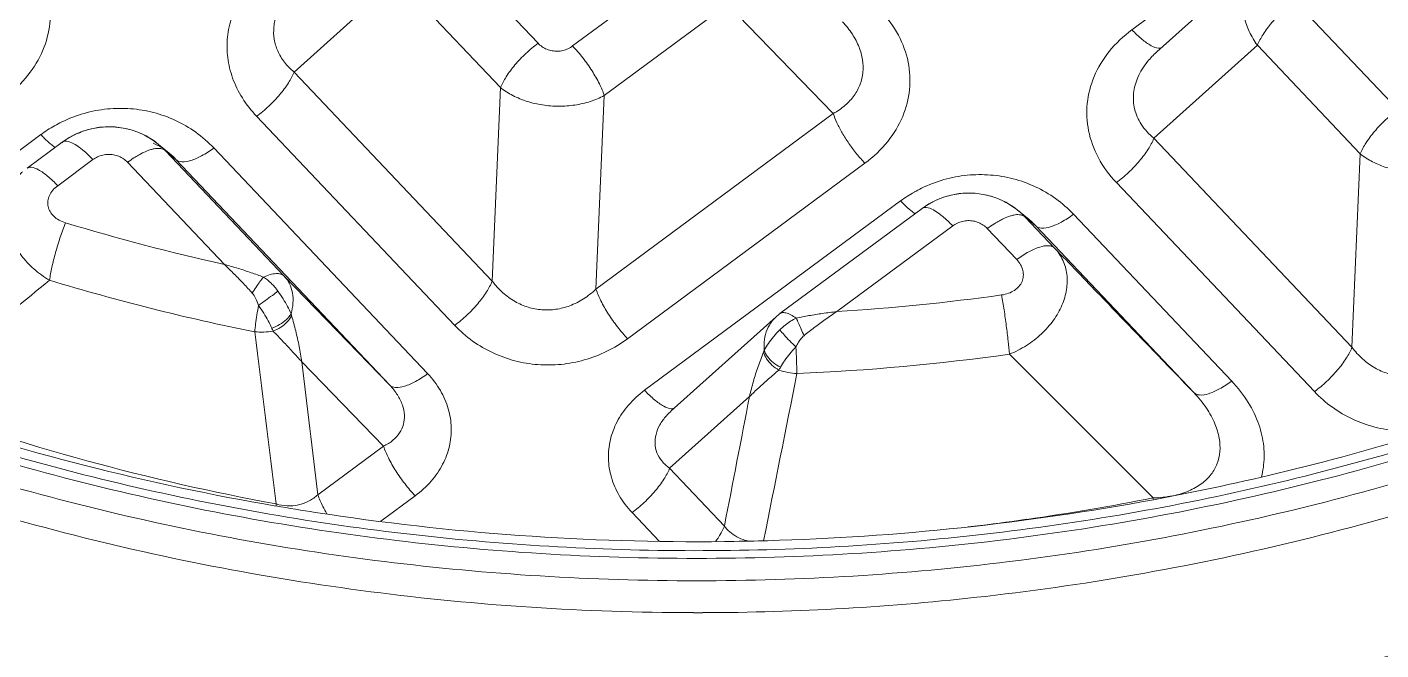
# Model space of a CAD drawing. Header units: millimetres. Extents: x 5536 to 6151, y 463 to 893.
# Drawn here: x 6047.52 to 6073.58, y 797.57 to 809.56 of the extents above; entities that cross this region are included whole.
import ezdxf

# ---------------------------------------------------------------- set-up
doc = ezdxf.new("R2010")
doc.units = ezdxf.units.MM
doc.header["$LTSCALE"] = 0.2
doc.layers.get('0').update_dxf_attribs({"lineweight": 18})

msp = doc.modelspace()

# ---------------------------------------------------------------- linework, layer by layer
for p, q in [((6068.785, 809.511), (6073.351, 812.889)), ((6057.353, 809.251), (6055.372, 811.341)), ((6060.391, 810.954), (6058.019, 809.199)), ((6069.262, 809.084), (6071.283, 810.899)), ((6054.65, 810.488), (6052.658, 808.698)), ((6056.631, 808.398), (6054.65, 810.488)), ((6061, 809.999), (6058.628, 808.243)), ((6061, 809.999), (6063.034, 807.898)), ((6073.903, 807.974), (6071.922, 810.065)), ((6071.2, 809.212), (6069.208, 807.422)), ((6073.18, 807.121), (6071.2, 809.212)), ((6052.658, 808.698), (6056.47, 804.673)), ((6056.47, 804.673), (6056.631, 808.398)), ((6058.628, 808.243), (6058.468, 804.519)), ((6058.468, 804.519), (6063.034, 807.898)), ((6055.748, 803.82), (6051.935, 807.845)), ((6047.782, 807.492), (6044.137, 804.795)), ((6050.017, 807.329), (6049.938, 807.386)), ((6073.02, 803.397), (6069.208, 807.422)), ((6048.195, 807.347), (6047.517, 806.845)), ((6050.254, 807.134), (6050.049, 807.303)), ((6050.18, 807.181), (6052.464, 804.77)), ((6050.247, 807.126), (6050.382, 807.014)), ((6055.227, 802.89), (6051.111, 807.235)), ((6073.18, 807.121), (6073.02, 803.397)), ((6048.107, 806.509), (6048.785, 807.011)), ((6049.451, 806.96), (6051.314, 804.993)), ((6054.498, 802.67), (6050.382, 807.014)), ((6059.077, 803.563), (6063.644, 806.942)), ((6072.298, 802.544), (6068.485, 806.569)), ((6059.402, 802.569), (6064.332, 806.216)), ((6064.745, 806.07), (6062.01, 804.047)), ((6066.567, 806.053), (6066.488, 806.11)), ((6066.804, 805.857), (6066.599, 806.027)), ((6066.73, 805.905), (6067.296, 805.307)), ((6066.797, 805.85), (6066.932, 805.738)), ((6067.661, 805.959), (6070.705, 802.746)), ((6063.103, 804.084), (6065.335, 805.735)), ((6066.001, 805.684), (6066.567, 805.086)), ((6066.932, 805.738), (6069.975, 802.525)), ((6052.464, 804.77), (6054.498, 802.67)), ((6059.918, 802.173), (6061.937, 803.987)), ((6069.194, 800.497), (6066.425, 803.264)), ((6052.807, 803.116), (6054.378, 801.493)), ((6061.424, 802.451), (6059.885, 801.068)), ((6053.115, 800.559), (6054.378, 801.493)), ((6060.939, 799.955), (6059.885, 801.068)), ((6054.328, 800.05), (6054.987, 800.537)), ((6059.688, 799.661), (6059.163, 800.215)), ((6061.769, 799.673), (6061.692, 799.671))]:
    msp.add_line(p, q)
for points in [[(6049.938, 807.386), (6049.807, 807.466), (6049.668, 807.531), (6049.523, 807.582), (6049.373, 807.619), (6049.22, 807.639), (6049.065, 807.644), (6048.911, 807.633), (6048.758, 807.606), (6048.609, 807.563), (6048.464, 807.506), (6048.327, 807.434), (6048.195, 807.347)], [(6066.488, 806.11), (6066.357, 806.189), (6066.218, 806.255), (6066.073, 806.306), (6065.923, 806.342), (6065.77, 806.363), (6065.615, 806.367), (6065.46, 806.356), (6065.308, 806.329), (6065.159, 806.287), (6065.014, 806.229), (6064.877, 806.157), (6064.745, 806.07)]]:
    msp.add_lwpolyline(points)
for centre, radius, start, end in [((6049.322, 805.408), 2.591, 119.5176, 122.9779), ((6049.316, 805.418), 2.579, 122.9764, 126.4908), ((6049.75, 809.353), 2.708, 223.3973, 225.3913), ((6049.098, 806.128), 1.515, 123.2007, 127.1755), ((6049.102, 806.123), 1.522, 115.2953, 123.2049), ((6048.811, 808.32), 1.311, 233.9262, 235.0047), ((6049.333, 806.011), 1.453, 58.0532, 65.1772), ((6049.104, 806.158), 1.484, 47.5855, 52.0616), ((6049.111, 806.165), 1.475, 43.5431, 47.588), ((6049.357, 806.046), 1.41, 43.3752, 50.4825), ((6050.601, 805.442), 1.904, 121.8578, 122.6515), ((6065.872, 804.133), 2.59, 119.4982, 122.9674), ((6065.864, 804.144), 2.577, 122.966, 126.4942), ((6066.3, 808.077), 2.708, 223.3974, 225.3914), ((6065.648, 804.851), 1.515, 123.2007, 127.1755), ((6065.652, 804.846), 1.522, 115.2953, 123.2049), ((6065.654, 804.882), 1.484, 47.5855, 52.0616), ((6065.661, 804.888), 1.475, 43.5431, 47.588), ((6065.902, 804.764), 1.418, 47.0817, 50.4684), ((6060.227, 845.261), 41.242, 253.1254, 257.5197), ((6067.151, 804.166), 1.904, 121.8578, 122.6515), ((6065.912, 804.775), 1.403, 43.3653, 47.0837), ((6648.044, 68.701), 949.627, 129.192434, 129.414649), ((6060.243, 845.226), 42.361, 253.1284, 258.6395), ((6060.438, 846.321), 42.321, 273.6107, 277.9298), ((6062.605, 803.243), 1, 126.498, 131.9423), ((6919.797, 910.751), 874.476, 187.031978, 187.250838), ((6024.469, 801.816), 37.882, 1.6253, 2.4039), ((6060.437, 846.262), 43.413, 272.5076, 277.9289), ((6876.031, 901.229), 829.05, 186.796558, 186.974558), ((6062.446, 804.364), 1.478, 251.9558, 265.7461), ((5143.166, 984.29), 936.898, 348.635405, 348.836021), ((5185.447, 971.343), 892.11, 348.923751, 349.087043), ((6060.191, 846.507), 46.834, 251.1275, 260.3092), ((6060.213, 843.405), 43.743, 249.7871, 259.5974), ((6060.351, 847.298), 47.64, 260.2797, 261.1966), ((6048.087, 800.745), 4.243, 354.6628, 355.0712), ((6060.426, 847.679), 48.024, 271.6024, 280.5276), ((6060.498, 844.341), 44.698, 278.057, 281.2178), ((6073.574, 800.953), 4.404, 185.94, 186.2794), ((6060.402, 847.638), 47.984, 261.1995, 270.6448), ((6060.475, 844.499), 44.857, 277.8464, 278.0589), ((6060.468, 844.547), 44.906, 276.5987, 277.8462), ((6060.413, 847.892), 48.237, 270.6282, 271.5198), ((6060.417, 847.473), 49.186, 269.9143, 270.1276)]:
    msp.add_arc(centre, radius, start, end)
for points, knots in [([(6007.873, 841.483), (6007.675, 839.536), (6007.567, 835.605), (6008.276, 829.741), (6009.844, 824.01), (6012.244, 818.514), (6015.433, 813.345), (6019.355, 808.591), (6023.942, 804.332), (6029.117, 800.641), (6034.79, 797.578), (6040.866, 795.194), (6047.241, 793.529), (6053.808, 792.611), (6060.456, 792.455), (6067.073, 793.064), (6073.547, 794.426), (6077.718, 795.83), (6079.744, 796.65)], [0, 0, 0, 0, 13127.557086, 26271.787669, 39492.570786, 52844.310567, 66372.574552, 80107.448163, 94066.135326, 108247.986067, 122639.85449, 137213.198705, 151930.239714, 166743.337818, 181600.264062, 196445.8692, 211225.538733, 225889.094371, 225889.094371, 225889.094371, 225889.094371]), ([(6008.935, 834.441), (6009.05, 833.524), (6009.465, 830.947), (6010.612, 826.622), (6012.717, 821.52), (6015.684, 816.45), (6019.478, 811.643), (6024.035, 807.261), (6029.274, 803.427), (6035.082, 800.248), (6041.328, 797.798), (6047.887, 796.125), (6054.643, 795.255), (6061.473, 795.206), (6068.243, 795.976), (6072.655, 797.03), (6074.809, 797.687)], [0, 0, 0, 0, 6449.194997, 18202.704763, 31140.65271, 44851.238716, 59064.142531, 73742.2509, 88840.293917, 104242.039161, 119823.080497, 135540.806701, 151367.170835, 167243.23423, 183095.799595, 198810.42317, 198810.42317, 198810.42317, 198810.42317]), ([(6009.076, 834.46), (6009.324, 832.446), (6010.141, 828.432), (6012.287, 822.644), (6015.315, 817.176), (6019.164, 812.135), (6023.76, 807.615), (6029.014, 803.7), (6034.826, 800.462), (6041.086, 797.962), (6047.676, 796.246), (6054.471, 795.345), (6061.345, 795.277), (6068.017, 796.025), (6072.322, 797.034), (6074.358, 797.638)], [0, 0, 0, 0, 13318.111137, 26751.914543, 40357.154746, 54174.443117, 68227.584312, 82520.931532, 97041.802749, 111760.749273, 126634.621657, 141610.450302, 156628.202443, 171625.488965, 185564.625875, 185564.625875, 185564.625875, 185564.625875]), ([(6028.094, 812.497), (6029.17, 811.401), (6031.635, 809.168), (6035.833, 806.2), (6040.628, 803.636), (6045.76, 801.648), (6051.141, 800.267), (6056.681, 799.517), (6062.285, 799.41), (6067.86, 799.948), (6073.311, 801.121), (6078.546, 802.911), (6083.285, 805.196), (6086.169, 807.023), (6087.458, 807.945)], [0, 0, 0, 0, 12316.050864, 26615.078206, 41124.800192, 55816.492586, 70651.099098, 85580.876241, 100552.690888, 115510.989655, 130400.899667, 145171.5793, 159779.153451, 172494.338773, 172494.338773, 172494.338773, 172494.338773]), ([(6028.727, 811.645), (6029.169, 811.219), (6031.015, 809.517), (6034.554, 806.814), (6039.585, 803.943), (6045.018, 801.717), (6050.747, 800.177), (6056.664, 799.354), (6062.654, 799.262), (6068.604, 799.902), (6074.399, 801.264), (6079.928, 803.321), (6084.281, 805.611), (6086.734, 807.236), (6087.549, 807.818)], [0, 0, 0, 0, 4992.500876, 20402.393809, 36060.828706, 51936.685486, 67984.818914, 84147.053395, 100358.029473, 116549.232555, 132653.098312, 148609.220186, 164365.891313, 172505.094406, 172505.094406, 172505.094406, 172505.094406]), ([(6028.465, 811.33), (6028.918, 810.892), (6030.786, 809.169), (6034.36, 806.44), (6039.429, 803.547), (6044.903, 801.304), (6050.675, 799.753), (6056.636, 798.923), (6062.672, 798.83), (6068.666, 799.475), (6074.504, 800.847), (6080.075, 802.92), (6084.222, 805.101), (6086.482, 806.569), (6087.092, 806.987)], [0, 0, 0, 0, 5144.388807, 20742.619149, 36592.424725, 52662.307377, 68906.573236, 85266.336849, 101675.441154, 118064.535333, 134365.230113, 150516.381154, 166465.649821, 172504.429407, 172504.429407, 172504.429407, 172504.429407]), ([(6047.393, 811.16), (6047.529, 811.017), (6047.758, 810.706), (6047.953, 810.176), (6047.981, 809.63), (6047.842, 809.099), (6047.544, 808.608), (6047.256, 808.339), (6047.094, 808.218)], [0, 0, 0, 0, 15853.317702, 30618.470222, 44791.329683, 59074.447109, 74118.684552, 90362.78577, 90362.78577, 90362.78577, 90362.78577]), ([(6052.235, 810.787), (6052.112, 810.696), (6051.887, 810.497), (6051.623, 810.147), (6051.447, 809.769), (6051.36, 809.373), (6051.365, 808.97), (6051.462, 808.569), (6051.652, 808.184), (6051.833, 807.953), (6051.935, 807.845)], [0, 0, 0, 0, 16031.016207, 31206.451757, 45547.303776, 59447.389622, 73272.241006, 87397.506706, 102247.413129, 117883.758226, 117883.758226, 117883.758226, 117883.758226]), ([(6071.2, 809.212), (6071.14, 809.294), (6071.037, 809.468), (6070.938, 809.748), (6070.901, 810.034), (6070.928, 810.312), (6071.02, 810.572), (6071.148, 810.766), (6071.245, 810.865), (6071.282, 810.898)], [0, 0, 0, 0, 17303.253723, 34041.041093, 50196.800541, 65861.220345, 81215.936182, 96504.064426, 104890.823835, 104890.823835, 104890.823835, 104890.823835]), ([(6052.679, 810.329), (6052.655, 810.306), (6052.565, 810.216), (6052.432, 810.046), (6052.314, 809.81), (6052.258, 809.569), (6052.263, 809.328), (6052.333, 809.095), (6052.465, 808.878), (6052.588, 808.755), (6052.658, 808.698)], [0, 0, 0, 0, 6277.90634, 24096.864799, 40390.798358, 55648.095432, 70404.305535, 85285.38674, 101008.981522, 117907.149687, 117907.149687, 117907.149687, 117907.149687]), ([(6071.922, 810.065), (6071.841, 810.005), (6071.684, 809.874), (6071.478, 809.658), (6071.312, 809.438), (6071.229, 809.286), (6071.2, 809.212)], [0, 0, 0, 0, 17051.066694, 34169.208303, 49951.540996, 63189.016646, 63189.016646, 63189.016646, 63189.016646]), ([(6063.943, 809.884), (6064.079, 809.741), (6064.308, 809.43), (6064.503, 808.901), (6064.531, 808.356), (6064.393, 807.824), (6064.095, 807.333), (6063.807, 807.063), (6063.644, 806.942)], [0, 0, 0, 0, 15882.523243, 30677.1104, 44887.339992, 59201.335656, 74263.725021, 90632.034335, 90632.034335, 90632.034335, 90632.034335]), ([(6063.034, 807.898), (6063.116, 807.943), (6063.265, 808.045), (6063.443, 808.237), (6063.561, 808.456), (6063.616, 808.692), (6063.608, 808.938), (6063.538, 809.19), (6063.406, 809.438), (6063.284, 809.59), (6063.214, 809.663)], [0, 0, 0, 0, 15756.178534, 30318.312212, 43943.523348, 57266.110969, 70871.992108, 85295.084249, 101037.158215, 118144.325627, 118144.325627, 118144.325627, 118144.325627]), ([(6068.485, 806.569), (6068.35, 806.712), (6068.121, 807.023), (6067.926, 807.552), (6067.898, 808.098), (6068.036, 808.63), (6068.335, 809.12), (6068.622, 809.39), (6068.785, 809.511)], [0, 0, 0, 0, 15889.375029, 30723.22625, 44928.854078, 59282.999841, 74378.386347, 90698.023286, 90698.023286, 90698.023286, 90698.023286]), ([(6068.785, 809.511), (6068.846, 809.446), (6068.963, 809.333), (6069.132, 809.212), (6069.264, 809.15), (6069.334, 809.158), (6069.352, 809.165)], [0, 0, 0, 0, 24652.294168, 44334.858109, 57965.000955, 63164.775842, 63164.775842, 63164.775842, 63164.775842]), ([(6018.941, 809.253), (6020.355, 807.705), (6023.426, 804.772), (6028.602, 800.98), (6034.303, 797.823), (6040.423, 795.357), (6046.858, 793.625), (6053.497, 792.656), (6060.223, 792.466), (6066.922, 793.059), (6073.477, 794.424), (6077.699, 795.842), (6079.75, 796.672)], [0, 0, 0, 0, 13825.342749, 27910.055619, 42207.925567, 56692.104002, 71324.014152, 86056.17737, 100835.163083, 115604.791925, 130309.443853, 144897.314622, 144897.314622, 144897.314622, 144897.314622]), ([(6029.899, 809.377), (6030.392, 808.946), (6032.416, 807.257), (6036.267, 804.615), (6041.68, 801.899), (6047.481, 799.892), (6053.541, 798.638), (6057.875, 798.305), (6060.144, 798.288), (6060.344, 798.288)], [0, 0, 0, 0, 6188.738762, 24926.914307, 44013.830216, 63297.241951, 82818.093426, 102387.170421, 104276.376935, 104276.376935, 104276.376935, 104276.376935]), ([(6057.353, 809.251), (6057.271, 809.19), (6057.115, 809.059), (6056.909, 808.843), (6056.743, 808.624), (6056.659, 808.471), (6056.631, 808.398)], [0, 0, 0, 0, 17008.921682, 34084.696129, 49827.887882, 63032.447577, 63032.447577, 63032.447577, 63032.447577]), ([(6058.019, 809.199), (6057.991, 809.178), (6057.93, 809.142), (6057.83, 809.108), (6057.726, 809.095), (6057.621, 809.103), (6057.521, 809.132), (6057.429, 809.181), (6057.376, 809.226), (6057.353, 809.251)], [0, 0, 0, 0, 15109.250588, 30196.214524, 45226.218013, 60188.687774, 75079.022388, 89902.436272, 104659.893681, 104659.893681, 104659.893681, 104659.893681]), ([(6058.019, 809.199), (6058.088, 809.126), (6058.219, 808.972), (6058.392, 808.727), (6058.532, 808.484), (6058.603, 808.321), (6058.628, 808.243)], [0, 0, 0, 0, 16626.577268, 33634.818669, 49553.003194, 63047.841816, 63047.841816, 63047.841816, 63047.841816]), ([(6069.262, 809.084), (6069.199, 809.027), (6069.057, 808.879), (6068.889, 808.614), (6068.801, 808.295), (6068.82, 807.976), (6068.955, 807.669), (6069.114, 807.499), (6069.208, 807.422)], [0, 0, 0, 0, 12064.701488, 28989.341586, 43982.503182, 58330.997895, 73481.494404, 90711.053026, 90711.053026, 90711.053026, 90711.053026]), ([(6074.609, 797.122), (6074.539, 797.101), (6072.308, 796.442), (6067.82, 795.418), (6061.055, 794.708), (6054.246, 794.805), (6047.515, 795.708), (6040.984, 797.402), (6034.769, 799.855), (6028.983, 803.025), (6024.754, 806.11), (6022.488, 808.113), (6021.858, 808.702)], [0, 0, 0, 0, 559.960264, 17969.262124, 35466.758491, 52984.761049, 70453.034801, 87805.45567, 104983.322273, 121938.444849, 138635.840684, 145295.540976, 145295.540976, 145295.540976, 145295.540976]), ([(6052.658, 808.698), (6052.629, 808.625), (6052.545, 808.472), (6052.379, 808.252), (6052.173, 808.037), (6052.017, 807.905), (6051.935, 807.845)], [0, 0, 0, 0, 13194.619195, 28925.959348, 45988.87902, 62984.996253, 62984.996253, 62984.996253, 62984.996253]), ([(6058.628, 808.243), (6058.542, 808.198), (6058.357, 808.122), (6058.061, 808.054), (6057.751, 808.031), (6057.441, 808.055), (6057.142, 808.124), (6056.868, 808.236), (6056.704, 808.34), (6056.631, 808.398)], [0, 0, 0, 0, 14527.071715, 29664.108007, 45143.618758, 60667.882079, 75936.66992, 90675.986092, 104662.19048, 104662.19048, 104662.19048, 104662.19048]), ([(6051.111, 807.235), (6051.006, 807.346), (6050.775, 807.548), (6050.38, 807.778), (6049.955, 807.93), (6049.511, 808.004), (6049.059, 807.999), (6048.609, 807.914), (6048.273, 807.785), (6048.091, 807.689), (6048.046, 807.663)], [0, 0, 0, 0, 16240.368338, 32351.941728, 48210.375555, 64012.518744, 79883.484395, 95940.948801, 112364.960467, 117862.560308, 117862.560308, 117862.560308, 117862.560308]), ([(6063.034, 807.898), (6063.054, 807.837), (6063.106, 807.71), (6063.208, 807.518), (6063.336, 807.319), (6063.433, 807.189), (6063.484, 807.125)], [0, 0, 0, 0, 13382.247105, 28920.583701, 45803.389582, 63107.434292, 63107.434292, 63107.434292, 63107.434292]), ([(6087.343, 808.109), (6085.908, 807.078), (6082.728, 805.085), (6077.502, 802.672), (6072.863, 801.224), (6070.056, 800.622), (6069.2, 800.463)], [0, 0, 0, 0, 16898.449894, 35796.521556, 54916.125941, 63244.262848, 63244.262848, 63244.262848, 63244.262848]), ([(6073.903, 807.974), (6073.821, 807.914), (6073.665, 807.783), (6073.459, 807.567), (6073.293, 807.347), (6073.209, 807.195), (6073.18, 807.121)], [0, 0, 0, 0, 17059.512837, 34186.077286, 49976.095416, 63219.930615, 63219.930615, 63219.930615, 63219.930615]), ([(6048.451, 807.498), (6048.546, 807.543), (6048.745, 807.613), (6049.057, 807.654), (6049.371, 807.63), (6049.672, 807.541), (6049.884, 807.427), (6049.993, 807.348), (6050.017, 807.329)], [0, 0, 0, 0, 17145.702926, 34243.221427, 51301.565466, 68335.874733, 85366.488026, 90405.36828, 90405.36828, 90405.36828, 90405.36828]), ([(6086.747, 802.042), (6084.837, 800.913), (6080.843, 798.887), (6074.497, 796.602), (6067.864, 795.089), (6061.065, 794.376), (6054.221, 794.474), (6047.456, 795.382), (6040.892, 797.085), (6034.646, 799.552), (6028.832, 802.738), (6024.978, 805.549), (6023.044, 807.209), (6022.762, 807.457)], [0, 0, 0, 0, 15505.336934, 31196.391283, 47025.328559, 62934.413348, 78862.083052, 94744.4602, 110521.412281, 126139.560724, 141555.0901, 156736.198592, 159364.692695, 159364.692695, 159364.692695, 159364.692695]), ([(6048.039, 807.26), (6048.018, 807.276), (6047.951, 807.327), (6047.889, 807.384), (6047.848, 807.425)], [0, 0, 0, 0, 11011.936006, 35493.021643, 35493.021643, 35493.021643, 35493.021643]), ([(6068.485, 806.569), (6068.567, 806.629), (6068.723, 806.76), (6068.929, 806.976), (6069.095, 807.196), (6069.179, 807.348), (6069.208, 807.422)], [0, 0, 0, 0, 17046.815435, 34160.49955, 49938.528817, 63172.24536, 63172.24536, 63172.24536, 63172.24536]), ([(6048.528, 807.243), (6048.491, 807.27), (6048.413, 807.322), (6048.303, 807.373), (6048.231, 807.363), (6048.211, 807.355)], [0, 0, 0, 0, 19416.554156, 40586.173614, 49600.07273, 49600.07273, 49600.07273, 49600.07273]), ([(6048.785, 807.011), (6048.724, 807.076), (6048.64, 807.157), (6048.549, 807.228), (6048.528, 807.243)], [0, 0, 0, 0, 27476.220479, 35497.16731, 35497.16731, 35497.16731, 35497.16731]), ([(6048.785, 807.011), (6048.813, 807.032), (6048.874, 807.068), (6048.974, 807.103), (6049.078, 807.116), (6049.183, 807.108), (6049.283, 807.079), (6049.375, 807.03), (6049.427, 806.985), (6049.451, 806.96)], [0, 0, 0, 0, 15088.500418, 30154.744791, 45164.106944, 60106.02813, 74975.913203, 89778.969476, 104516.159858, 104516.159858, 104516.159858, 104516.159858]), ([(6049.596, 807.059), (6049.625, 807.077), (6049.679, 807.109), (6049.734, 807.137), (6049.759, 807.148)], [0, 0, 0, 0, 19635.068369, 35504.179499, 35504.179499, 35504.179499, 35504.179499]), ([(6049.759, 807.148), (6049.804, 807.169), (6049.87, 807.196), (6049.939, 807.215), (6049.96, 807.219)], [0, 0, 0, 0, 24759.61991, 35505.094906, 35505.094906, 35505.094906, 35505.094906]), ([(6049.96, 807.219), (6049.995, 807.227), (6050.06, 807.233), (6050.125, 807.217), (6050.15, 807.204)], [0, 0, 0, 0, 19898.543803, 35506.204164, 35506.204164, 35506.204164, 35506.204164]), ([(6050.382, 807.014), (6050.41, 806.986), (6050.513, 806.954), (6050.686, 806.992), (6050.894, 807.086), (6051.037, 807.18), (6051.111, 807.235)], [0, 0, 0, 0, 9496.752129, 22986.934387, 41130.53416, 62972.709911, 62972.709911, 62972.709911, 62972.709911]), ([(6063.484, 807.125), (6063.51, 807.093), (6063.562, 807.031), (6063.616, 806.971), (6063.644, 806.942)], [0, 0, 0, 0, 18068.954352, 35590.237127, 35590.237127, 35590.237127, 35590.237127]), ([(6075.178, 806.967), (6075.092, 806.922), (6074.907, 806.845), (6074.611, 806.777), (6074.301, 806.755), (6073.991, 806.778), (6073.692, 806.848), (6073.418, 806.96), (6073.254, 807.063), (6073.18, 807.121)], [0, 0, 0, 0, 14570.055792, 29751.880992, 45277.193992, 60847.39198, 76161.358562, 90944.286824, 104971.874927, 104971.874927, 104971.874927, 104971.874927]), ([(6048.107, 806.509), (6048.045, 806.574), (6047.929, 806.687), (6047.758, 806.808), (6047.621, 806.873), (6047.539, 806.859), (6047.517, 806.844)], [0, 0, 0, 0, 23744.236683, 42701.801189, 55829.883113, 62941.887367, 62941.887367, 62941.887367, 62941.887367]), ([(6047.949, 804.688), (6047.842, 804.751), (6047.643, 804.895), (6047.396, 805.159), (6047.213, 805.455), (6047.105, 805.768), (6047.079, 806.081), (6047.137, 806.378), (6047.265, 806.613), (6047.38, 806.733), (6047.431, 806.777)], [0, 0, 0, 0, 17436.36216, 34452.135363, 50748.639834, 66165.844425, 80725.131361, 94633.576059, 108271.09532, 117833.615237, 117833.615237, 117833.615237, 117833.615237]), ([(6064.596, 806.388), (6064.641, 806.413), (6064.824, 806.509), (6065.16, 806.638), (6065.609, 806.723), (6066.061, 806.728), (6066.505, 806.654), (6066.931, 806.501), (6067.325, 806.271), (6067.556, 806.07), (6067.661, 805.959)], [0, 0, 0, 0, 5521.285641, 21986.552608, 38089.376907, 54005.747464, 69855.842045, 85763.082637, 101927.600172, 118203.229365, 118203.229365, 118203.229365, 118203.229365]), ([(6048.255, 805.795), (6048.212, 805.808), (6048.132, 805.841), (6048.03, 805.913), (6047.956, 806.004), (6047.916, 806.108), (6047.911, 806.218), (6047.944, 806.326), (6048.01, 806.427), (6048.072, 806.484), (6048.107, 806.509)], [0, 0, 0, 0, 16750.778814, 32205.917265, 46446.49547, 59871.922688, 73121.153919, 86889.701212, 101720.233639, 117850.64325, 117850.64325, 117850.64325, 117850.64325]), ([(6065.001, 806.222), (6065.096, 806.267), (6065.295, 806.336), (6065.607, 806.377), (6065.921, 806.353), (6066.222, 806.265), (6066.434, 806.151), (6066.543, 806.071), (6066.567, 806.053)], [0, 0, 0, 0, 17196.769296, 34345.210649, 51454.360858, 68539.404721, 85620.741597, 90674.629535, 90674.629535, 90674.629535, 90674.629535]), ([(6064.398, 806.148), (6064.439, 806.108), (6064.507, 806.045), (6064.581, 805.989), (6064.609, 805.97)], [0, 0, 0, 0, 22367.15564, 35598.471155, 35598.471155, 35598.471155, 35598.471155]), ([(6065.078, 805.967), (6065.041, 805.994), (6064.963, 806.046), (6064.853, 806.096), (6064.78, 806.087), (6064.761, 806.079)], [0, 0, 0, 0, 19473.757381, 40705.744757, 49746.199769, 49746.199769, 49746.199769, 49746.199769]), ([(6065.335, 805.735), (6065.273, 805.8), (6065.19, 805.881), (6065.099, 805.952), (6065.078, 805.967)], [0, 0, 0, 0, 27558.04368, 35602.876587, 35602.876587, 35602.876587, 35602.876587]), ([(6065.335, 805.735), (6065.363, 805.756), (6065.424, 805.792), (6065.524, 805.826), (6065.628, 805.84), (6065.733, 805.832), (6065.833, 805.803), (6065.925, 805.754), (6065.977, 805.709), (6066.001, 805.684)], [0, 0, 0, 0, 15133.207869, 30244.093736, 45297.928852, 60284.123173, 75198.067937, 90044.985898, 104825.842784, 104825.842784, 104825.842784, 104825.842784]), ([(6066.146, 805.783), (6066.175, 805.801), (6066.229, 805.832), (6066.284, 805.86), (6066.309, 805.872)], [0, 0, 0, 0, 19693.529723, 35609.889464, 35609.889464, 35609.889464, 35609.889464]), ([(6066.309, 805.872), (6066.354, 805.893), (6066.42, 805.92), (6066.489, 805.939), (6066.51, 805.943)], [0, 0, 0, 0, 24833.337072, 35610.804705, 35610.804705, 35610.804705, 35610.804705]), ([(6066.51, 805.943), (6066.545, 805.951), (6066.61, 805.957), (6066.675, 805.941), (6066.7, 805.927)], [0, 0, 0, 0, 19957.786153, 35611.913957, 35611.913957, 35611.913957, 35611.913957]), ([(6067.661, 805.959), (6067.587, 805.904), (6067.444, 805.81), (6067.236, 805.716), (6067.063, 805.678), (6066.96, 805.709), (6066.932, 805.738)], [0, 0, 0, 0, 21906.977758, 40104.550712, 53634.954593, 63160.061607, 63160.061607, 63160.061607, 63160.061607]), ([(6048.255, 805.795), (6048.219, 805.703), (6048.152, 805.514), (6048.065, 805.228), (6047.995, 804.951), (6047.961, 804.772), (6047.949, 804.688)], [0, 0, 0, 0, 16118.613053, 33014.736496, 49120.59559, 62950.46176, 62950.46176, 62950.46176, 62950.46176]), ([(6060.527, 798.288), (6062.343, 798.292), (6066.226, 798.516), (6072.082, 799.56), (6077.956, 801.406), (6082.558, 803.547), (6085.144, 805.083), (6085.972, 805.614)], [0, 0, 0, 0, 15712.688872, 33562.204621, 51320.340557, 68824.484471, 77327.477776, 77327.477776, 77327.477776, 77327.477776]), ([(6067.296, 805.307), (6067.361, 805.239), (6067.468, 805.08), (6067.546, 804.801), (6067.538, 804.501), (6067.447, 804.198), (6067.28, 803.908), (6067.046, 803.644), (6066.759, 803.422), (6066.539, 803.309), (6066.425, 803.264)], [0, 0, 0, 0, 12829.499973, 25711.379145, 39143.553566, 53424.837571, 68646.247546, 84713.773095, 101372.314246, 118255.902289, 118255.902289, 118255.902289, 118255.902289]), ([(6066.567, 805.086), (6066.642, 805.141), (6066.784, 805.235), (6066.993, 805.329), (6067.166, 805.367), (6067.268, 805.336), (6067.296, 805.307)], [0, 0, 0, 0, 21906.597529, 40103.86021, 53633.964914, 63158.680345, 63158.680345, 63158.680345, 63158.680345]), ([(6069.975, 802.525), (6069.674, 802.839), (6069.074, 803.461), (6068.181, 804.388), (6067.59, 805.002), (6067.296, 805.307)], [0, 0, 0, 0, 16821.948088, 33405.113495, 49779.480458, 49779.480458, 49779.480458, 49779.480458]), ([(6066.567, 805.086), (6066.596, 805.055), (6066.646, 804.99), (6066.691, 804.88), (6066.7, 804.768), (6066.674, 804.66), (6066.613, 804.565), (6066.522, 804.488), (6066.408, 804.432), (6066.322, 804.411), (6066.277, 804.405)], [0, 0, 0, 0, 15728.306541, 30253.642857, 43891.766627, 57220.05216, 70899.503698, 85480.251312, 101261.693463, 118244.334355, 118244.334355, 118244.334355, 118244.334355]), ([(6051.851, 804.44), (6051.796, 804.502), (6051.682, 804.626), (6051.503, 804.811), (6051.378, 804.932), (6051.314, 804.993)], [0, 0, 0, 0, 15995.251883, 32580.671175, 49635.308119, 49635.308119, 49635.308119, 49635.308119]), ([(6052.066, 804.749), (6051.989, 804.779), (6051.827, 804.837), (6051.576, 804.919), (6051.403, 804.969), (6051.314, 804.993)], [0, 0, 0, 0, 15694.657719, 32268.831313, 49635.648309, 49635.648309, 49635.648309, 49635.648309]), ([(6052.066, 804.749), (6052.109, 804.768), (6052.188, 804.798), (6052.301, 804.82), (6052.395, 804.815), (6052.446, 804.788), (6052.464, 804.77)], [0, 0, 0, 0, 20937.116757, 38161.576144, 51812.379503, 63000.499801, 63000.499801, 63000.499801, 63000.499801]), ([(6052.464, 804.77), (6052.505, 804.727), (6052.575, 804.624), (6052.633, 804.443), (6052.643, 804.244), (6052.618, 804.11), (6052.598, 804.043)], [0, 0, 0, 0, 14693.449213, 29900.084478, 45961.836357, 63004.606791, 63004.606791, 63004.606791, 63004.606791]), ([(6052.066, 804.749), (6052.043, 804.721), (6051.996, 804.658), (6051.924, 804.555), (6051.876, 804.48), (6051.851, 804.44)], [0, 0, 0, 0, 14309.813219, 31292.502227, 49639.078454, 49639.078454, 49639.078454, 49639.078454]), ([(6052.345, 804.479), (6052.306, 804.534), (6052.221, 804.634), (6052.119, 804.716), (6052.066, 804.749)], [0, 0, 0, 0, 18487.041484, 35525.774547, 35525.774547, 35525.774547, 35525.774547]), ([(6056.47, 804.673), (6056.442, 804.6), (6056.358, 804.447), (6056.192, 804.227), (6055.986, 804.012), (6055.83, 803.88), (6055.748, 803.82)], [0, 0, 0, 0, 13206.986331, 28953.12086, 46032.188563, 63044.506873, 63044.506873, 63044.506873, 63044.506873]), ([(6056.47, 804.673), (6056.531, 804.592), (6056.665, 804.444), (6056.901, 804.273), (6057.158, 804.16), (6057.426, 804.109), (6057.7, 804.119), (6057.972, 804.19), (6058.235, 804.323), (6058.393, 804.448), (6058.468, 804.519)], [0, 0, 0, 0, 15748.29252, 30693.704483, 44900.420529, 58777.874164, 72692.527716, 87006.44022, 102115.635205, 118049.884394, 118049.884394, 118049.884394, 118049.884394]), ([(6058.468, 804.519), (6058.493, 804.442), (6058.564, 804.278), (6058.704, 804.035), (6058.877, 803.791), (6059.008, 803.636), (6059.077, 803.563)], [0, 0, 0, 0, 13500.051593, 29424.402454, 46439.29874, 63072.459555, 63072.459555, 63072.459555, 63072.459555]), ([(6051.972, 804.203), (6051.957, 804.25), (6051.925, 804.334), (6051.878, 804.411), (6051.851, 804.44)], [0, 0, 0, 0, 19739.117967, 35524.798547, 35524.798547, 35524.798547, 35524.798547]), ([(6052.345, 804.479), (6052.31, 804.451), (6052.231, 804.391), (6052.107, 804.299), (6052.018, 804.235), (6051.972, 804.203)], [0, 0, 0, 0, 14448.262597, 31644.627914, 49641.524076, 49641.524076, 49641.524076, 49641.524076]), ([(6052.598, 804.043), (6052.578, 804.091), (6052.53, 804.188), (6052.445, 804.333), (6052.38, 804.43), (6052.345, 804.479)], [0, 0, 0, 0, 15217.367197, 31999.613079, 49644.786443, 49644.786443, 49644.786443, 49644.786443]), ([(6066.277, 804.405), (6066.294, 804.309), (6066.326, 804.111), (6066.367, 803.815), (6066.401, 803.531), (6066.419, 803.348), (6066.425, 803.264)], [0, 0, 0, 0, 16028.372719, 32955.394782, 49176.984457, 63157.324151, 63157.324151, 63157.324151, 63157.324151]), ([(6051.972, 804.203), (6051.961, 804.141), (6051.941, 804.023), (6051.916, 803.854), (6051.904, 803.746), (6051.899, 803.695)], [0, 0, 0, 0, 18079.684857, 34828.951413, 49640.226413, 49640.226413, 49640.226413, 49640.226413]), ([(6052.225, 803.767), (6052.205, 803.814), (6052.157, 803.912), (6052.072, 804.057), (6052.007, 804.154), (6051.972, 804.203)], [0, 0, 0, 0, 15221.160394, 31997.732557, 49642.401456, 49642.401456, 49642.401456, 49642.401456]), ([(6052.598, 804.043), (6052.574, 804.002), (6052.507, 803.924), (6052.379, 803.831), (6052.278, 803.785), (6052.225, 803.767)], [0, 0, 0, 0, 15028.452116, 31941.398806, 49645.146922, 49645.146922, 49645.146922, 49645.146922]), ([(6052.608, 804.003), (6052.586, 803.96), (6052.523, 803.878), (6052.401, 803.778), (6052.303, 803.729), (6052.252, 803.71)], [0, 0, 0, 0, 15409.00559, 32271.856976, 49645.427017, 49645.427017, 49645.427017, 49645.427017]), ([(6052.608, 804.003), (6052.606, 804.01), (6052.603, 804.023), (6052.6, 804.037), (6052.598, 804.043)], [0, 0, 0, 0, 17644.829008, 35530.058006, 35530.058006, 35530.058006, 35530.058006]), ([(6052.807, 803.116), (6052.792, 803.216), (6052.757, 803.416), (6052.69, 803.712), (6052.637, 803.907), (6052.608, 804.003)], [0, 0, 0, 0, 16641.734956, 33213.826133, 49648.205224, 49648.205224, 49648.205224, 49648.205224]), ([(6061.707, 803.341), (6061.7, 803.41), (6061.702, 803.547), (6061.754, 803.742), (6061.839, 803.888), (6061.909, 803.962), (6061.937, 803.987)], [0, 0, 0, 0, 18512.515728, 36180.1588, 53212.768159, 63109.308619, 63109.308619, 63109.308619, 63109.308619]), ([(6062.324, 803.958), (6062.289, 803.982), (6062.225, 804.023), (6062.133, 804.062), (6062.059, 804.07), (6062.022, 804.055), (6062.01, 804.047)], [0, 0, 0, 0, 23347.619421, 41662.432489, 55276.868736, 63112.595665, 63112.595665, 63112.595665, 63112.595665]), ([(6062.324, 803.958), (6062.405, 803.976), (6062.572, 804.009), (6062.832, 804.051), (6063.012, 804.074), (6063.103, 804.084)], [0, 0, 0, 0, 15659.141004, 32279.857728, 49732.199709, 49732.199709, 49732.199709, 49732.199709]), ([(6062.473, 803.621), (6062.538, 803.674), (6062.673, 803.78), (6062.883, 803.934), (6063.029, 804.034), (6063.103, 804.084)], [0, 0, 0, 0, 15974.012116, 32605.616804, 49733.632071, 49733.632071, 49733.632071, 49733.632071]), ([(6052.252, 803.71), (6052.247, 803.719), (6052.238, 803.738), (6052.229, 803.757), (6052.225, 803.767)], [0, 0, 0, 0, 17887.940656, 35528.476124, 35528.476124, 35528.476124, 35528.476124]), ([(6055.748, 803.82), (6055.853, 803.709), (6056.084, 803.507), (6056.479, 803.278), (6056.905, 803.125), (6057.348, 803.051), (6057.8, 803.056), (6058.25, 803.142), (6058.684, 803.308), (6058.952, 803.47), (6059.077, 803.563)], [0, 0, 0, 0, 14863.835916, 29609.793531, 44124.067673, 58586.822366, 73112.566139, 87809.001041, 102840.914691, 118048.595746, 118048.595746, 118048.595746, 118048.595746]), ([(6061.707, 803.341), (6061.731, 803.385), (6061.787, 803.475), (6061.888, 803.606), (6061.965, 803.691), (6062.006, 803.734)], [0, 0, 0, 0, 15093.165812, 31893.591428, 49727.221464, 49727.221464, 49727.221464, 49727.221464]), ([(6062.006, 803.734), (6062.038, 803.766), (6062.104, 803.827), (6062.21, 803.902), (6062.286, 803.941), (6062.324, 803.958)], [0, 0, 0, 0, 17370.617146, 33913.364153, 49729.055261, 49729.055261, 49729.055261, 49729.055261]), ([(6062.318, 803.405), (6062.277, 803.443), (6062.2, 803.519), (6062.095, 803.629), (6062.033, 803.7), (6062.006, 803.734)], [0, 0, 0, 0, 18465.284861, 35683.805744, 49729.886032, 49729.886032, 49729.886032, 49729.886032]), ([(6062.473, 803.621), (6062.455, 803.664), (6062.42, 803.744), (6062.37, 803.857), (6062.339, 803.926), (6062.324, 803.958)], [0, 0, 0, 0, 18654.894812, 35677.206727, 49731.475871, 49731.475871, 49731.475871, 49731.475871]), ([(6052.252, 803.71), (6052.193, 803.7), (6052.076, 803.688), (6051.957, 803.69), (6051.899, 803.695)], [0, 0, 0, 0, 17865.857301, 35527.169211, 35527.169211, 35527.169211, 35527.169211]), ([(6052.807, 803.116), (6052.747, 803.181), (6052.627, 803.314), (6052.442, 803.512), (6052.316, 803.643), (6052.252, 803.71)], [0, 0, 0, 0, 16216.485282, 32806.486697, 49647.246241, 49647.246241, 49647.246241, 49647.246241]), ([(6062.318, 803.405), (6062.333, 803.435), (6062.363, 803.492), (6062.414, 803.565), (6062.453, 803.605), (6062.473, 803.621)], [0, 0, 0, 0, 18944.765634, 35486.979397, 49732.339288, 49732.339288, 49732.339288, 49732.339288]), ([(6061.424, 802.451), (6061.446, 802.549), (6061.495, 802.742), (6061.585, 803.026), (6061.655, 803.212), (6061.693, 803.303)], [0, 0, 0, 0, 16687.703208, 33277.426001, 49726.008451, 49726.008451, 49726.008451, 49726.008451]), ([(6061.693, 803.303), (6061.695, 803.309), (6061.7, 803.321), (6061.705, 803.334), (6061.707, 803.341)], [0, 0, 0, 0, 17027.517535, 35588.170099, 35588.170099, 35588.170099, 35588.170099]), ([(6061.988, 802.959), (6061.94, 802.986), (6061.853, 803.049), (6061.75, 803.166), (6061.706, 803.257), (6061.693, 803.303)], [0, 0, 0, 0, 17625.865845, 34458.857186, 49728.371697, 49728.371697, 49728.371697, 49728.371697]), ([(6062.019, 803.012), (6061.969, 803.038), (6061.878, 803.098), (6061.77, 803.209), (6061.721, 803.297), (6061.707, 803.341)], [0, 0, 0, 0, 17996.493717, 34874.454642, 49728.404497, 49728.404497, 49728.404497, 49728.404497]), ([(6062.019, 803.012), (6062.043, 803.056), (6062.099, 803.146), (6062.199, 803.277), (6062.277, 803.362), (6062.318, 803.405)], [0, 0, 0, 0, 15096.377772, 31897.486135, 49730.885469, 49730.885469, 49730.885469, 49730.885469]), ([(6072.298, 802.544), (6072.38, 802.604), (6072.536, 802.736), (6072.742, 802.951), (6072.908, 803.171), (6072.992, 803.323), (6073.02, 803.397)], [0, 0, 0, 0, 17062.710758, 34192.485693, 49985.463769, 63231.781597, 63231.781597, 63231.781597, 63231.781597]), ([(6075.018, 803.243), (6074.943, 803.172), (6074.785, 803.047), (6074.522, 802.914), (6074.249, 802.842), (6073.976, 802.833), (6073.707, 802.884), (6073.451, 802.996), (6073.215, 803.168), (6073.081, 803.316), (6073.02, 803.397)], [0, 0, 0, 0, 16010.547521, 31159.120498, 45514.574988, 59470.106825, 73386.498168, 87633.535671, 102626.03047, 118408.953974, 118408.953974, 118408.953974, 118408.953974]), ([(6061.424, 802.451), (6061.483, 802.508), (6061.604, 802.622), (6061.792, 802.791), (6061.922, 802.903), (6061.988, 802.959)], [0, 0, 0, 0, 16083.359774, 32698.767313, 49727.872561, 49727.872561, 49727.872561, 49727.872561]), ([(6061.988, 802.959), (6061.993, 802.967), (6062.004, 802.985), (6062.014, 803.003), (6062.019, 803.012)], [0, 0, 0, 0, 17286.907932, 35590.860735, 35590.860735, 35590.860735, 35590.860735]), ([(6054.498, 802.67), (6054.526, 802.641), (6054.629, 802.609), (6054.802, 802.647), (6055.01, 802.741), (6055.152, 802.835), (6055.227, 802.89)], [0, 0, 0, 0, 9506.542062, 23010.574495, 41172.679422, 63036.959353, 63036.959353, 63036.959353, 63036.959353]), ([(6054.987, 800.537), (6055.099, 800.62), (6055.301, 800.803), (6055.527, 801.13), (6055.66, 801.485), (6055.698, 801.853), (6055.639, 802.223), (6055.482, 802.58), (6055.32, 802.792), (6055.227, 802.89)], [0, 0, 0, 0, 16210.770046, 31413.784889, 45759.664503, 59784.207553, 73959.988727, 88855.007894, 104664.721758, 104664.721758, 104664.721758, 104664.721758]), ([(6070.705, 802.746), (6070.63, 802.691), (6070.487, 802.597), (6070.279, 802.503), (6070.106, 802.465), (6070.004, 802.497), (6069.975, 802.525)], [0, 0, 0, 0, 21923.45444, 40134.712032, 53675.295457, 63207.58642, 63207.58642, 63207.58642, 63207.58642]), ([(6070.705, 802.746), (6070.824, 802.62), (6071.03, 802.357), (6071.239, 801.927), (6071.336, 801.5), (6071.332, 801.158), (6071.294, 800.965), (6071.279, 800.906)], [0, 0, 0, 0, 20093.474711, 38233.397239, 54794.636727, 70261.339688, 77376.611307, 77376.611307, 77376.611307, 77376.611307]), ([(6054.378, 801.493), (6054.442, 801.523), (6054.559, 801.595), (6054.693, 801.741), (6054.771, 801.912), (6054.788, 802.099), (6054.747, 802.294), (6054.65, 802.491), (6054.553, 802.611), (6054.498, 802.67)], [0, 0, 0, 0, 15762.685963, 29962.496192, 43215.586537, 56541.131405, 70804.135852, 86776.523022, 104651.427339, 104651.427339, 104651.427339, 104651.427339]), ([(6059.163, 800.215), (6059.069, 800.314), (6058.907, 800.527), (6058.751, 800.884), (6058.692, 801.254), (6058.73, 801.621), (6058.863, 801.975), (6059.089, 802.302), (6059.29, 802.486), (6059.402, 802.569)], [0, 0, 0, 0, 15895.958012, 30761.202369, 44939.794438, 58953.707678, 73302.128122, 88499.641321, 104727.174416, 104727.174416, 104727.174416, 104727.174416]), ([(6059.402, 802.569), (6059.464, 802.504), (6059.58, 802.391), (6059.75, 802.27), (6059.884, 802.207), (6059.956, 802.217), (6059.975, 802.225)], [0, 0, 0, 0, 24427.092874, 43929.854522, 57435.484571, 63092.035499, 63092.035499, 63092.035499, 63092.035499]), ([(6069.975, 802.525), (6070.065, 802.431), (6070.219, 802.243), (6070.386, 801.945), (6070.474, 801.66), (6070.489, 801.395), (6070.436, 801.154), (6070.315, 800.94), (6070.127, 800.759), (6069.873, 800.617), (6069.677, 800.559), (6069.57, 800.538)], [0, 0, 0, 0, 19721.526655, 36849.517391, 51688.231936, 64751.421572, 76762.310659, 88722.710742, 101569.946493, 115999.503223, 132497.090257, 132497.090257, 132497.090257, 132497.090257]), ([(6075.627, 802.287), (6075.501, 802.194), (6075.233, 802.031), (6074.799, 801.865), (6074.35, 801.78), (6073.898, 801.775), (6073.454, 801.849), (6073.028, 802.002), (6072.634, 802.231), (6072.403, 802.433), (6072.298, 802.544)], [0, 0, 0, 0, 15285.991957, 30355.063102, 45092.425424, 59659.144612, 74165.207796, 88723.571209, 103517.395398, 118412.909378, 118412.909378, 118412.909378, 118412.909378]), ([(6059.885, 801.068), (6059.83, 801.108), (6059.732, 801.197), (6059.634, 801.362), (6059.595, 801.542), (6059.616, 801.728), (6059.693, 801.913), (6059.802, 802.061), (6059.886, 802.144), (6059.918, 802.173)], [0, 0, 0, 0, 16572.055374, 31576.894723, 45867.177178, 60484.694085, 76303.938286, 94033.510616, 104745.203034, 104745.203034, 104745.203034, 104745.203034]), ([(6054.378, 801.493), (6054.403, 801.415), (6054.474, 801.252), (6054.614, 801.009), (6054.787, 800.765), (6054.918, 800.61), (6054.987, 800.537)], [0, 0, 0, 0, 13493.078121, 29409.315512, 46415.718663, 63040.757801, 63040.757801, 63040.757801, 63040.757801]), ([(6059.163, 800.215), (6059.244, 800.275), (6059.401, 800.407), (6059.607, 800.622), (6059.773, 800.842), (6059.856, 800.995), (6059.885, 801.068)], [0, 0, 0, 0, 17026.620543, 34120.073331, 49879.484994, 63097.602564, 63097.602564, 63097.602564, 63097.602564]), ([(6052.314, 800.381), (6052.382, 800.36), (6052.525, 800.335), (6052.744, 800.353), (6052.948, 800.429), (6053.065, 800.513), (6053.115, 800.559)], [0, 0, 0, 0, 15561.065902, 31845.638757, 47900.235814, 63023.631359, 63023.631359, 63023.631359, 63023.631359]), ([(6053.115, 800.559), (6053.14, 800.481), (6053.194, 800.357), (6053.258, 800.238), (6053.285, 800.192)], [0, 0, 0, 0, 21450.941729, 35542.156719, 35542.156719, 35542.156719, 35542.156719]), ([(6060.777, 799.666), (6060.795, 799.692), (6060.857, 799.784), (6060.911, 799.882), (6060.939, 799.955)], [0, 0, 0, 0, 10236.441893, 35591.486395, 35591.486395, 35591.486395, 35591.486395]), ([(6061.382, 799.67), (6061.368, 799.673), (6061.298, 799.692), (6061.178, 799.742), (6061.043, 799.838), (6060.97, 799.916), (6060.939, 799.955)], [0, 0, 0, 0, 4889.189588, 25685.316927, 45338.950045, 63121.123666, 63121.123666, 63121.123666, 63121.123666])]:
    msp.add_open_spline(points, degree=3, knots=knots)
for points in [[(6048.211, 807.355), (6048.206, 807.353), (6048.2, 807.35), (6048.196, 807.346)], [(6050.15, 807.204), (6050.161, 807.198), (6050.171, 807.19), (6050.18, 807.181)], [(6049.451, 806.96), (6049.491, 806.99), (6049.532, 807.018), (6049.574, 807.045)], [(6064.761, 806.079), (6064.756, 806.076), (6064.75, 806.074), (6064.746, 806.07)], [(6066.7, 805.927), (6066.711, 805.921), (6066.721, 805.914), (6066.73, 805.905)], [(6066.001, 805.684), (6066.041, 805.713), (6066.082, 805.742), (6066.124, 805.769)], [(6069.57, 800.538), (6069.447, 800.513), (6069.32, 800.5), (6069.194, 800.497)]]:
    msp.add_open_spline(points, degree=3)

doc.saveas('drawing.dxf')
